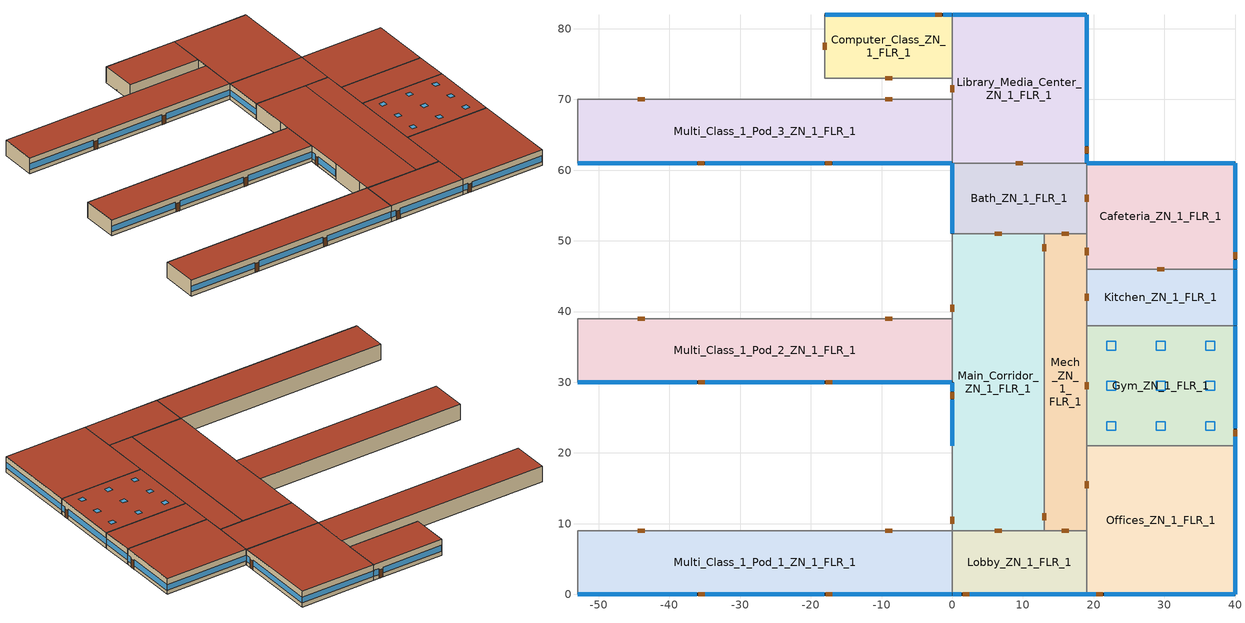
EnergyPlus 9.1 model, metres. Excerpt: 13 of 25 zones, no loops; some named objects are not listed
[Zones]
Multi_Class_1_Pod_1_ZN_1_FLR_1
 floor ground (ext_slab_6in_with_carpet): -53,9 0,9 0,0 -53,0 z0
 wall outside (nonres_ext_wall): -53,0 0,0 z0:4
 wall to Lobby_ZN_1_FLR_1 (int_wall): 0,0 0,9 z0:4
 wall to Corridor_Pod_1_ZN_1_FLR_1 (int_wall): 0,9 -53,9 z0:4
 wall to Corner_Class_1_Pod_1_ZN_1_FLR_1 (int_wall): -53,9 -53,0 z0:4
 window (Window_U_0.40_SHGC_0.38): -52.95,0 -36.13,0 / -34.91,0 -18.09,0 / -16.87,0 -0.05,0 z1.03:2.5
 door (Swinging Door_con): -35.94,0 -35.02,0 / -17.88,0 -16.97,0 z0:2.13
 door inside (OpaqueDoor): -43.5,9 -44.5,9 / -8.5,9 -9.5,9 z0:2
 roof outside (nonres_roof): -53,0 0,0 0,9 -53,9 z4
Multi_Class_1_Pod_2_ZN_1_FLR_1
 floor ground (ext_slab_6in_with_carpet): -53,39 0,39 0,30 -53,30 z0
 wall outside (nonres_ext_wall): -53,30 0,30 z0:4
 wall to Main_Corridor_ZN_1_FLR_1 (int_wall): 0,30 0,39 z0:4
 wall to Corridor_Pod_2_ZN_1_FLR_1 (int_wall): 0,39 -53,39 z0:4
 wall to Corner_Class_1_Pod_2_ZN_1_FLR_1 (int_wall): -53,39 -53,30 z0:4
 window (Window_U_0.40_SHGC_0.38): -52.95,30 -36.13,30 / -34.91,30 -18.09,30 / -16.87,30 -0.05,30 z1.03:2.5
 door (Swinging Door_con): -35.94,30 -35.03,30 / -17.89,30 -16.98,30 z0:2.13
 door inside (OpaqueDoor): -43.5,39 -44.5,39 / -8.5,39 -9.5,39 z0:2
 roof outside (nonres_roof): -53,30 0,30 0,39 -53,39 z4
Multi_Class_1_Pod_3_ZN_1_FLR_1
 floor ground (ext_slab_6in_with_carpet): -53,70 0,70 0,61 -53,61 z0
 wall outside (nonres_ext_wall): -53,61 0,61 z0:4
 wall to Library_Media_Center_ZN_1_FLR_1 (int_wall): 0,61 0,70 z0:4
 wall to Corridor_Pod_3_ZN_1_FLR_1 (int_wall): 0,70 -53,70 z0:4
 wall to Corner_Class_1_Pod_3_ZN_1_FLR_1 (int_wall): -53,70 -53,61 z0:4
 window (Window_U_0.40_SHGC_0.38): -52.95,61 -36.13,61 / -34.91,61 -18.09,61 / -16.87,61 -0.05,61 z1.03:2.5
 door (Swinging Door_con): -35.96,61 -35.05,61 / -17.92,61 -17.01,61 z0:2.13
 door inside (OpaqueDoor): -8.5,70 -9.5,70 / -43.5,70 -44.5,70 z0:2
 roof outside (nonres_roof): -53,61 0,61 0,70 -53,70 z4
Computer_Class_ZN_1_FLR_1
 floor ground (ext_slab_6in_with_carpet): -18,82 0,82 0,73 -18,73 z0
 wall outside (nonres_ext_wall): 0,82 -18,82 z0:4
 wall to Corridor_Pod_3_ZN_1_FLR_1 (int_wall): -18,73 0,73 z0:4
 wall to Library_Media_Center_ZN_1_FLR_1 (int_wall): 0,73 0,82 z0:4
 wall to Multi_Class_2_Pod_3_ZN_1_FLR_1 (int_wall): -18,82 -18,73 z0:4
 window (Window_U_0.40_SHGC_0.38): -0.05,82 -1.27,82 / -2.49,82 -17.95,82 z1:2.51
 door (Swinging Door_con): -1.5,82 -2.42,82 z0:2.13
 door inside (OpaqueDoor): -9.5,73 -8.5,73 / -18,78 -18,77 z0:2
 roof outside (nonres_roof): -18,73 0,73 0,82 -18,82 z4
Main_Corridor_ZN_1_FLR_1
 floor ground (ext_slab_6in_with_carpet): 0,51 13,51 13,9 0,9 z0
 wall outside (nonres_ext_wall): 0,30 0,21 z0:4
 wall to Lobby_ZN_1_FLR_1 (int_wall): 0,9 13,9 z0:4
 wall to Mech_ZN_1_FLR_1 (int_wall): 13,9 13,51 z0:4
 wall to Bath_ZN_1_FLR_1 (int_wall): 13,51 0,51 z0:4
 wall to Multi_Class_2_Pod_2_ZN_1_FLR_1 (int_wall): 0,51 0,42 z0:4
 wall to Corridor_Pod_2_ZN_1_FLR_1 (int_wall): 0,42 0,39 z0:4
 wall to Multi_Class_2_Pod_1_ZN_1_FLR_1 (int_wall): 0,21 0,12 z0:4
 wall to Corridor_Pod_1_ZN_1_FLR_1 (int_wall): 0,12 0,9 z0:4
 window (Window_U_0.40_SHGC_0.38): 0,29.95 0,28.73 / 0,27.51 0,21.05 z0.88:2.52
 door (Swinging Door_con): 0,28.58 0,27.67 z0:2.13
 door inside (OpaqueDoor): 6,9 7,9 / 13,48.5 13,49.5 / 13,10.5 13,11.5 / 7,51 6,51 / 0,41 0,40 / 0,11 0,10 z0:2
 roof outside (nonres_roof): 0,9 13,9 13,51 0,51 z4
Lobby_ZN_1_FLR_1
 floor ground (ext_slab_6in_with_carpet): 0,9 19,9 19,0 0,0 z0
 wall outside (nonres_ext_wall): 0,0 19,0 z0:4
 wall to Offices_ZN_1_FLR_1 (int_wall): 19,0 19,9 z0:4
 wall to Mech_ZN_1_FLR_1 (int_wall): 19,9 13,9 z0:4
 window (Window_U_0.40_SHGC_0.38): 0.05,0 1.27,0 / 2.49,0 18.95,0 z1:2.51
 door (Swinging Door_con): 1.5,0 2.41,0 z0:2.13
 door inside (OpaqueDoor): 16.5,9 15.5,9 z0:2
 roof outside (nonres_roof): 0,0 19,0 19,9 0,9 z4
Mech_ZN_1_FLR_1
 floor ground (ext_slab_6in_with_carpet): 13,51 19,51 19,9 13,9 z0
 wall to Offices_ZN_1_FLR_1 (int_wall): 19,9 19,21 z0:4
 wall to Gym_ZN_1_FLR_1 (int_wall): 19,21 19,38 z0:4
 wall to Kitchen_ZN_1_FLR_1 (int_wall): 19,38 19,46 z0:4
 wall to Cafeteria_ZN_1_FLR_1 (int_wall): 19,46 19,51 z0:4
 wall to Bath_ZN_1_FLR_1 (int_wall): 19,51 13,51 z0:4
 door inside (OpaqueDoor): 19,15 19,16 / 19,29 19,30 / 19,41.5 19,42.5 / 19,48 19,49 / 16.5,51 15.5,51 z0:2
 roof outside (nonres_roof): 13,9 19,9 19,51 13,51 z4
Bath_ZN_1_FLR_1
 floor ground (ext_slab_6in_with_carpet): 0,61 19,61 19,51 0,51 z0
 wall outside (nonres_ext_wall): 0,61 0,51 z0:4
 wall to Cafeteria_ZN_1_FLR_1 (int_wall): 19,51 19,61 z0:4
 wall to Library_Media_Center_ZN_1_FLR_1 (int_wall): 19,61 0,61 z0:4
 window (Window_U_0.40_SHGC_0.38): 0,60.95 0,51.05 z1.1:2.51
 door inside (OpaqueDoor): 19,55.5 19,56.5 / 10,61 9,61 z0:2
 roof outside (nonres_roof): 0,51 19,51 19,61 0,61 z4
Offices_ZN_1_FLR_1
 floor ground (ext_slab_6in_with_carpet): 19,21 40,21 40,0 19,0 z0
 wall outside (nonres_ext_wall): 19,0 40,0 40,21 z0:4
 wall to Gym_ZN_1_FLR_1 (int_wall): 40,21 19,21 z0:4
 window (Window_U_0.40_SHGC_0.38): 40,0.05 40,20.95 z1.1:2.51; 19.05,0 20.27,0 / 21.49,0 39.95,0 z1.01:2.51
 door (Swinging Door_con): 20.39,0 21.3,0 z0:2.13
 roof outside (nonres_roof): 19,0 40,0 40,21 19,21 z4
Gym_ZN_1_FLR_1
 floor ground (ext_slab_6in_with_carpet): 19,38 40,38 40,21 19,21 z0
 wall outside (nonres_ext_wall): 40,21 40,38 z0:4
 wall to Kitchen_ZN_1_FLR_1 (int_wall): 40,38 19,38 z0:4
 window (Window_U_0.40_SHGC_0.38): 40,21.05 40,22.27 / 40,23.49 40,37.95 z0.99:2.51
 door (Swinging Door_con): 40,22.38 40,23.3 z0:2.13
 roof outside (nonres_roof): 19,21 40,21 40,38 19,38 z4
 skylight (Window_U_0.50_SHGC_0.40): 21.89,23.22 23.11,23.22 23.11,24.44 21.89,24.44 z4; 28.89,23.22 30.11,23.22 30.11,24.44 28.89,24.44 z4; 35.89,23.22 37.11,23.22 37.11,24.44 35.89,24.44 z4; 21.89,28.89 23.11,28.89 23.11,30.11 21.89,30.11 z4; 28.89,28.89 30.11,28.89 30.11,30.11 28.89,30.11 z4; 35.89,28.89 37.11,28.89 37.11,30.11 35.89,30.11 z4; 21.89,34.56 23.11,34.56 23.11,35.78 21.89,35.78 z4; 28.89,34.56 30.11,34.56 30.11,35.78 28.89,35.78 z4; 35.89,34.56 37.11,34.56 37.11,35.78 35.89,35.78 z4
Kitchen_ZN_1_FLR_1
 floor ground (ext_slab_6in_with_carpet): 19,46 40,46 40,38 19,38 z0
 wall outside (nonres_ext_wall): 40,38 40,46 z0:4
 wall to Cafeteria_ZN_1_FLR_1 (int_wall): 40,46 19,46 z0:4
 window (Window_U_0.40_SHGC_0.38): 40,38.05 40,45.95 z1.1:2.52
 door inside (OpaqueDoor): 30,46 29,46 z0:2
 roof outside (nonres_roof): 19,38 40,38 40,46 19,46 z4
Cafeteria_ZN_1_FLR_1
 floor ground (ext_slab_6in_with_carpet): 19,61 40,61 40,46 19,46 z0
 wall outside (nonres_ext_wall): 40,46 40,61 19,61 z0:4
 window (Window_U_0.40_SHGC_0.38): 39.95,61 19.05,61 z1.1:2.51; 40,46.05 40,47.27 / 40,48.49 40,60.95 z0.97:2.51
 door (Swinging Door_con): 40,47.45 40,48.37 z0:2.13
 roof outside (nonres_roof): 19,46 40,46 40,61 19,61 z4
Library_Media_Center_ZN_1_FLR_1
 floor ground (ext_slab_6in_with_carpet): 0,82 19,82 19,61 0,61 z0
 wall outside (nonres_ext_wall): 19,61 19,82 0,82 z0:4
 wall to Corridor_Pod_3_ZN_1_FLR_1 (int_wall): 0,73 0,70 z0:4
 window (Window_U_0.40_SHGC_0.38): 18.95,82 0.05,82 z1.1:2.51; 19,61.05 19,62.27 / 19,63.49 19,81.95 z1.01:2.51
 door (Swinging Door_con): 19,62.4 19,63.31 z0:2.13
 door inside (OpaqueDoor): 0,72 0,71 z0:2
 roof outside (nonres_roof): 0,61 19,61 19,82 0,82 z4
[Building]
Primary School: North Axis {deg}=0; Terrain=City; Loads Convergence Tolerance Value=0.5; Temperature Convergence Tolerance Value {deltaC}=0.5; Solar Distribution=FullInteriorAndExterior; Maximum Number of Warmup Days=1; Minimum Number of Warmup Days=1
[Site:Location]
Denver-Aurora-Buckley.AFB_CO_USA: Latitude {deg}=39.72; Longitude {deg}=-104.75; Time Zone {hr}=-7; Elevation {m}=1726
[SizingPeriod:DesignDay] Day of Month=21; Dry-Bulb Temperature Range Modifier Type=DefaultMultipliers; Humidity Condition Type=Wetbulb; Barometric Pressure {Pa}=82237; Rain Indicator=No; Snow Indicator=No; Daylight Saving Time Indicator=No
Name | Month | Day Type | Maximum Dry-Bulb Temperature {C} | Daily Dry-Bulb Temperature Range {deltaC} | Wetbulb or DewPoint at Maximum Dry-Bulb {C} | Wind Speed {m/s} | Wind Direction {deg} | Solar Model Indicator | Sky Clearness | ASHRAE Clear Sky Optical Depth for Beam Irradiance (taub) | ASHRAE Clear Sky Optical Depth for Diffuse Irradiance (taud)
Denver-Aurora-Buckley.AFB_CO_USA Ann Htg 99.6% Condns DB | 12 | WinterDesignDay | -17.9 | 0 | -17.9 | 2.5 | 180 | ASHRAEClearSky | 0
Denver-Aurora-Buckley.AFB_CO_USA Ann Clg .4% Condns DB=>MWB | 7 | SummerDesignDay | 33.9 | 14.8 | 15 | 3.6 | 30 | ASHRAETau |  | 0.423 | 2.02
[Site:GroundTemperature:BuildingSurface]
20.68, 20.64, 20.65, 20.65, 20.7, 22.97, 23.33, 23.41, 23.45, 21.17, 20.85, 20.74
[Site:GroundTemperature:Undisturbed:KusudaAchenbach]
Vertical Ground Heat Exchanger Ground Temps: 0.692626, 920, 2551.09, 16, 3.2, 8
[Site:WaterMainsTemperature]
Calculation Method=CORRELATION; Annual Average Outdoor Air Temperature {C}=9.95; Maximum Difference In Monthly Average Outdoor Air Temperatures {deltaC}=23.7
[Material]
Name | Roughness | Thickness {m} | Conductivity {W/m-K} | Density {kg/m3} | Specific Heat {J/kg-K} | Thermal Absorptance | Solar Absorptance | Visible Absorptance
Std Wood 6inch | MediumSmooth | 0.15 | 0.12 | 540 | 1210 | 0.9 | 0.7 | 0.7
F07 25mm stucco | Smooth | 0.0254 | 0.72 | 1856 | 840 | 0.9 | 0.7 | 0.7
F08 Metal surface | Smooth | 0.0008 | 45.28 | 7824 | 500
F13 Built-up roofing | Rough | 0.0095 | 0.16 | 1120 | 1460 | 0.9 | 0.77
G01 13mm gypsum board | Smooth | 0.0127 | 0.16 | 800 | 1090 | 0.9 | 0.7 | 0.5
G01 16mm gypsum board | MediumSmooth | 0.0159 | 0.16 | 800 | 1090
150mm Normalweight concrete floor | MediumRough | 0.1524 | 2.31 | 2322 | 832
[Material:NoMass] Thermal Absorptance=0.9; Solar Absorptance=0.7
Name | Roughness | Thermal Resistance {m2-K/W} | Visible Absorptance
Opaque Door panel_con | MediumRough | 0.475964 | 0.7
CP02 CARPET PAD | VeryRough | 0.21648 | 0.8
Nonres_Roof_Insulation | MediumSmooth | 5.30668 | 0.7
Nonres_Exterior_Wall_Insulation | MediumSmooth | 2.81828 | 0.7
Std Opaque Door Panel | MediumRough | 0.123457 | 0.7
[WindowMaterial:Glazing] Optical Data Type=SpectralAverage; Infrared Transmittance at Normal Incidence=0
Name | Thickness {m} | Solar Transmittance at Normal Incidence | Front Side Solar Reflectance at Normal Incidence | Back Side Solar Reflectance at Normal Incidence | Visible Transmittance at Normal Incidence | Front Side Visible Reflectance at Normal Incidence | Back Side Visible Reflectance at Normal Incidence | Front Side Infrared Hemispherical Emissivity | Back Side Infrared Hemispherical Emissivity | Conductivity {W/m-K}
Glass_102_LayerAvg | 0.003048 | 0.833848 | 0.0747638 | 0.0748545 | 0.89926 | 0.082563 | 0.082564 | 0.84 | 0.84 | 1
Glass_2052_LayerAvg | 0.00837 | 0.507767 | 0.054228 | 0.0544931 | 0.586833 | 0.05805 | 0.058397 | 0.84 | 0.84 | 1
Glass_2027F_LayerAvg | 0.004 | 0.369744 | 0.470069 | 0.340935 | 0.765222 | 0.0546 | 0.073741 | 0.03675 | 0.84 | 1
Glass_8652_LayerAvg | 0.003059 | 0.343691 | 0.298987 | 0.462105 | 0.487937 | 0.209449 | 0.306829 | 0.84 | 0.39 | 0.962
[WindowMaterial:Gas] Gas Type=Air
Name | Thickness {m}
Gap_1_W_0_0038 | 0.0038
Gap_1_W_0_0127 | 0.0127
[Construction]
Swinging Door_con: Opaque Door panel_con
InteriorFurnishings: Std Wood 6inch
OpaqueDoor: Std Opaque Door Panel
int_wall: G01 13mm gypsum board, G01 13mm gypsum board
ext_slab_6in_with_carpet: 150mm Normalweight concrete floor, CP02 CARPET PAD
nonres_roof: F13 Built-up roofing, Nonres_Roof_Insulation, F08 Metal surface
nonres_ext_wall: F07 25mm stucco, G01 16mm gypsum board, Nonres_Exterior_Wall_Insulation, G01 16mm gypsum board
Window_U_0.50_SHGC_0.40: Glass_2052_LayerAvg, Gap_1_W_0_0038, Glass_2027F_LayerAvg
Window_U_0.40_SHGC_0.38: Glass_8652_LayerAvg, Gap_1_W_0_0127, Glass_102_LayerAvg
[Zone] Type=1; Multiplier=1; Ceiling Height {m}=4; Floor Area {m2}=autocalculate; Part of Total Floor Area=Yes
Name | Volume {m3}
Multi_Class_1_Pod_1_ZN_1_FLR_1; Multi_Class_1_Pod_2_ZN_1_FLR_1; Multi_Class_1_Pod_3_ZN_1_FLR_1 | 1908
Computer_Class_ZN_1_FLR_1 | 648
Main_Corridor_ZN_1_FLR_1 | 2184
Lobby_ZN_1_FLR_1 | 684
Mech_ZN_1_FLR_1 | 1008
Bath_ZN_1_FLR_1 | 760
Offices_ZN_1_FLR_1 | 1764
Gym_ZN_1_FLR_1 | 1428
Kitchen_ZN_1_FLR_1 | 672
Cafeteria_ZN_1_FLR_1 | 1260
Library_Media_Center_ZN_1_FLR_1 | 1596
[InternalMass] Construction=InteriorFurnishings
Name | Zone | Surface Area {m2}
Multi_Class_1_Pod_1_ZN_1_FLR_1_InternalMass_1 | Multi_Class_1_Pod_1_ZN_1_FLR_1 | 954
Multi_Class_1_Pod_2_ZN_1_FLR_1_InternalMass_1 | Multi_Class_1_Pod_2_ZN_1_FLR_1 | 954
Multi_Class_1_Pod_3_ZN_1_FLR_1_InternalMass_1 | Multi_Class_1_Pod_3_ZN_1_FLR_1 | 954
Computer_Class_ZN_1_FLR_1_InternalMass_1 | Computer_Class_ZN_1_FLR_1 | 324
Main_Corridor_ZN_1_FLR_1_InternalMass_1 | Main_Corridor_ZN_1_FLR_1 | 1092
Lobby_ZN_1_FLR_1_InternalMass_1 | Lobby_ZN_1_FLR_1 | 342
Mech_ZN_1_FLR_1_InternalMass_1 | Mech_ZN_1_FLR_1 | 504
Bath_ZN_1_FLR_1_InternalMass_1 | Bath_ZN_1_FLR_1 | 380
Offices_ZN_1_FLR_1_InternalMass_1 | Offices_ZN_1_FLR_1 | 882
Gym_ZN_1_FLR_1_InternalMass_1 | Gym_ZN_1_FLR_1 | 714
Kitchen_ZN_1_FLR_1_InternalMass_1 | Kitchen_ZN_1_FLR_1 | 336
Cafeteria_ZN_1_FLR_1_InternalMass_1 | Cafeteria_ZN_1_FLR_1 | 630
Library_Media_Center_ZN_1_FLR_1_InternalMass_1 | Library_Media_Center_ZN_1_FLR_1 | 798
[People] Fraction Radiant=0.3; Sensible Heat Fraction=AUTOCALCULATE; Activity Level Schedule=ACTIVITY_SCH; Enable ASHRAE 55 Comfort Warnings=No; Mean Radiant Temperature Calculation Type=ZoneAveraged; Work Efficiency Schedule=WORK_EFF_SCH; Clothing Insulation Calculation Method=ClothingInsulationSchedule; Clothing Insulation Schedule=CLOTHING_SCH; Air Velocity Schedule=AIR_VELO_SCH; Thermal Comfort Model 1 Type=FANGER
Name | Zone or ZoneList | Number of People Schedule | Number of People Calculation Method | Zone Floor Area per Person {m2/person} | Number of People
Multi_Class_1_Pod_1_ZN_1_FLR_1 | Multi_Class_1_Pod_1_ZN_1_FLR_1 | BLDG_OCC_SCH | Area/Person | 3.716
Multi_Class_1_Pod_2_ZN_1_FLR_1 | Multi_Class_1_Pod_2_ZN_1_FLR_1 | BLDG_OCC_SCH | Area/Person | 3.716
Multi_Class_1_Pod_3_ZN_1_FLR_1 | Multi_Class_1_Pod_3_ZN_1_FLR_1 | BLDG_OCC_SCH | Area/Person | 3.716
Computer_Class_ZN_1_FLR_1 | Computer_Class_ZN_1_FLR_1 | BLDG_OCC_SCH_Extend | Area/Person | 3.716
Mech_ZN_1_FLR_1 | Mech_ZN_1_FLR_1 | BLDG_OCC_SCH | People |  | 0
Bath_ZN_1_FLR_1 | Bath_ZN_1_FLR_1 | BLDG_OCC_SCH | People |  | 0
Offices_ZN_1_FLR_1 | Offices_ZN_1_FLR_1 | BLDG_OCC_SCH_Offices | Area/Person | 18.579
Gym_ZN_1_FLR_1 | Gym_ZN_1_FLR_1 | BLDG_OCC_SCH_Gym | Area/Person | 3.096
Kitchen_ZN_1_FLR_1 | Kitchen_ZN_1_FLR_1 | BLDG_OCC_SCH | People |  | 27
Cafeteria_ZN_1_FLR_1 | Cafeteria_ZN_1_FLR_1 | BLDG_OCC_SCH_Cafeteria | Area/Person | 0.929
Library_Media_Center_ZN_1_FLR_1 | Library_Media_Center_ZN_1_FLR_1 | BLDG_OCC_SCH | Area/Person | 9.289
[Lights] Design Level Calculation Method=Watts/Area; Return Air Fraction=0; Fraction Radiant=0.37; Fraction Visible=0.2; Fraction Replaceable=1; Return Air Fraction Calculated from Plenum Temperature=No
Name | Zone or ZoneList | Schedule | Watts per Zone Floor Area {W/m2}
Multi_Class_1_Pod_1_ZN_1_FLR_1_Lights | Multi_Class_1_Pod_1_ZN_1_FLR_1 | BLDG_LIGHT_CLASSROOM_SCH | 9.9028
Multi_Class_1_Pod_2_ZN_1_FLR_1_Lights | Multi_Class_1_Pod_2_ZN_1_FLR_1 | BLDG_LIGHT_CLASSROOM_SCH | 9.9028
Multi_Class_1_Pod_3_ZN_1_FLR_1_Lights | Multi_Class_1_Pod_3_ZN_1_FLR_1 | BLDG_LIGHT_CLASSROOM_SCH | 9.9028
Computer_Class_ZN_1_FLR_1_Lights | Computer_Class_ZN_1_FLR_1 | BLDG_LIGHT_SCH | 9.9028
Main_Corridor_ZN_1_FLR_1_Lights | Main_Corridor_ZN_1_FLR_1 | BLDG_LIGHT_CORRIDOR_SCH | 7.10418
Lobby_ZN_1_FLR_1_Lights | Lobby_ZN_1_FLR_1 | BLDG_LIGHT_LOBBYFLR1_SCH | 10.7639
Mech_ZN_1_FLR_1_Lights | Mech_ZN_1_FLR_1 | BLDG_LIGHT_SCH | 10.2257
Bath_ZN_1_FLR_1_Lights | Bath_ZN_1_FLR_1 | BLDG_LIGHT_BATH_SCH | 9.14932
Offices_ZN_1_FLR_1_Lights | Offices_ZN_1_FLR_1 | BLDG_LIGHT_OFFICE_SCH | 10.0104
Gym_ZN_1_FLR_1_Lights | Gym_ZN_1_FLR_1 | BLDG_LIGHT_GYM_SCH | 5.38196
Kitchen_ZN_1_FLR_1_Lights | Kitchen_ZN_1_FLR_1 | BLDG_LIGHT_SCH | 11.4097
Cafeteria_ZN_1_FLR_1_Lights | Cafeteria_ZN_1_FLR_1 | BLDG_LIGHT_SCH | 6.78126
Library_Media_Center_ZN_1_FLR_1_Lights | Library_Media_Center_ZN_1_FLR_1 | BLDG_LIGHT_LIBRARY_SCH | 8.39585
[ElectricEquipment] Design Level Calculation Method=EquipmentLevel
Name | Zone or ZoneList | Schedule | Design Level {W} | Fraction Latent | Fraction Radiant | Fraction Lost
Multi_Class_1_Pod_1_ZN_1_FLR_1_PlugMisc_Equip | Multi_Class_1_Pod_1_ZN_1_FLR_1 | BLDG_EQUIP_SCH | 7155 | 0 | 0.5 | 0
Multi_Class_1_Pod_2_ZN_1_FLR_1_PlugMisc_Equip | Multi_Class_1_Pod_2_ZN_1_FLR_1 | BLDG_EQUIP_SCH | 7155 | 0 | 0.5 | 0
Multi_Class_1_Pod_3_ZN_1_FLR_1_PlugMisc_Equip | Multi_Class_1_Pod_3_ZN_1_FLR_1 | BLDG_EQUIP_SCH | 7155 | 0 | 0.5 | 0
Computer_Class_ZN_1_FLR_1_PlugMisc_Equip | Computer_Class_ZN_1_FLR_1 | BLDG_EQUIP_SCH | 3240 | 0 | 0.5 | 0
Main_Corridor_ZN_1_FLR_1_PlugMisc_Equip | Main_Corridor_ZN_1_FLR_1 | BLDG_EQUIP_SCH | 2184 | 0 | 0.5 | 0
Lobby_ZN_1_FLR_1_PlugMisc_Equip | Lobby_ZN_1_FLR_1 | BLDG_EQUIP_SCH | 684 | 0 | 0.5 | 0
Mech_ZN_1_FLR_1_PlugMisc_Equip | Mech_ZN_1_FLR_1 | BLDG_EQUIP_SCH | 2520 | 0 | 0.5 | 0
Bath_ZN_1_FLR_1_PlugMisc_Equip | Bath_ZN_1_FLR_1 | BLDG_EQUIP_SCH | 760 | 0 | 0.5 | 0
Offices_ZN_1_FLR_1_PlugMisc_Equip | Offices_ZN_1_FLR_1 | BLDG_EQUIP_SCH | 4762.8 | 0 | 0.5 | 0
Gym_ZN_1_FLR_1_PlugMisc_Equip | Gym_ZN_1_FLR_1 | BLDG_EQUIP_SCH | 1785 | 0 | 0.5 | 0
Kitchen_ZN_1_FLR_1_MiscElec_Equip | Kitchen_ZN_1_FLR_1 | KITCHEN_ELEC_EQUIP_SCH | 31995.6 | 0.25 | 0.3 | 0.2
Kitchen_ZN_1_FLR_1_Reach-in-Freezer | Kitchen_ZN_1_FLR_1 | Always_on | 915 | 0 | 0.25 | 0
Kitchen_ZN_1_FLR_1_Reach-in-Refrigerator | Kitchen_ZN_1_FLR_1 | Always_on | 570 | 0 | 0.25 | 0
Cafeteria_ZN_1_FLR_1_PlugMisc_Equip | Cafeteria_ZN_1_FLR_1 | KITCHEN_ELEC_EQUIP_SCH | 7997.85 | 0 | 0.5 | 0
Library_Media_Center_ZN_1_FLR_1_PlugMisc_Equip | Library_Media_Center_ZN_1_FLR_1 | BLDG_EQUIP_SCH | 5985 | 0 | 0.5 | 0
[GasEquipment]
Kitchen_ZN_1_FLR_1_MiscGas_Equip: Zone or ZoneList=Kitchen_ZN_1_FLR_1; Schedule=KITCHEN_GAS_EQUIP_SCH; Design Level Calculation Method=EquipmentLevel; Design Level {W}=240425; Fraction Latent=0.1; Fraction Radiant=0.2; Fraction Lost=0.7
[Daylighting:Controls] Daylighting Method=SplitFlux; Lighting Control Type=Stepped; Minimum Input Power Fraction for Continuous or ContinuousOff Dimming Control=0.3; Minimum Light Output Fraction for Continuous or ContinuousOff Dimming Control=0.2; Number of Stepped Control Steps=3; Probability Lighting will be Reset When Needed in Manual Stepped Control=1; Maximum Allowable Discomfort Glare Index=22; Fraction of Zone Controlled by Reference Point 1=1; Fraction of Zone Controlled by Reference Point 2=0
Name | Zone | Glare Calculation Daylighting Reference Point | Glare Calculation Azimuth Angle of View Direction Clockwise from Zone y-Axis {deg} | Daylighting Reference Point 1 | Illuminance Setpoint at Reference Point 1 {lux} | Daylighting Reference Point 2 | Illuminance Setpoint at Reference Point 2 {lux}
Gym_ZN_1_FLR_1_DaylCtrl | Gym_ZN_1_FLR_1 | Gym_ZN_1_FLR_1_DaylRefPt1 | 0 | Gym_ZN_1_FLR_1_DaylRefPt1 | 500 | Gym_ZN_1_FLR_1_DaylRefPt2 | 500
Multi_Class_1_Pod_1_ZN_1_FLR_1_DaylCtrl | Multi_Class_1_Pod_1_ZN_1_FLR_1 | Multi_Class_1_Pod_1_ZN_1_FLR_1_DaylRefPt1 | 180 | Multi_Class_1_Pod_1_ZN_1_FLR_1_DaylRefPt1 | 500 | Multi_Class_1_Pod_1_ZN_1_FLR_1_DaylRefPt2 | 500
Multi_Class_1_Pod_2_ZN_1_FLR_1_DaylCtrl | Multi_Class_1_Pod_2_ZN_1_FLR_1 | Multi_Class_1_Pod_2_ZN_1_FLR_1_DaylRefPt1 | 180 | Multi_Class_1_Pod_2_ZN_1_FLR_1_DaylRefPt1 | 500 | Multi_Class_1_Pod_2_ZN_1_FLR_1_DaylRefPt2 | 500
Multi_Class_1_Pod_3_ZN_1_FLR_1_DaylCtrl | Multi_Class_1_Pod_3_ZN_1_FLR_1 | Multi_Class_1_Pod_3_ZN_1_FLR_1_DaylRefPt1 | 180 | Multi_Class_1_Pod_3_ZN_1_FLR_1_DaylRefPt1 | 500 | Multi_Class_1_Pod_3_ZN_1_FLR_1_DaylRefPt2 | 500
Computer_Class_ZN_1_FLR_1_DaylCtrl | Computer_Class_ZN_1_FLR_1 | Computer_Class_ZN_1_FLR_1_DaylRefPt1 | 0 | Computer_Class_ZN_1_FLR_1_DaylRefPt1 | 500 | Computer_Class_ZN_1_FLR_1_DaylRefPt2 | 500
Lobby_ZN_1_FLR_1_DaylCtrl | Lobby_ZN_1_FLR_1 | Lobby_ZN_1_FLR_1_DaylRefPt1 | 180 | Lobby_ZN_1_FLR_1_DaylRefPt1 | 300 | Lobby_ZN_1_FLR_1_DaylRefPt2 | 300
Offices_ZN_1_FLR_1_DaylCtrl | Offices_ZN_1_FLR_1 | Offices_ZN_1_FLR_1_DaylRefPt1 | 180 | Offices_ZN_1_FLR_1_DaylRefPt1 | 375 | Offices_ZN_1_FLR_1_DaylRefPt2 | 375
Cafeteria_ZN_1_FLR_1_DaylCtrl | Cafeteria_ZN_1_FLR_1 | Cafeteria_ZN_1_FLR_1_DaylRefPt1 | 90 | Cafeteria_ZN_1_FLR_1_DaylRefPt1 | 300 | Cafeteria_ZN_1_FLR_1_DaylRefPt2 | 300
Library_Media_Center_ZN_1_FLR_1_DaylCtrl | Library_Media_Center_ZN_1_FLR_1 | Library_Media_Center_ZN_1_FLR_1_DaylRefPt1 | 90 | Library_Media_Center_ZN_1_FLR_1_DaylRefPt1 | 500 | Library_Media_Center_ZN_1_FLR_1_DaylRefPt2 | 500
[ZoneInfiltration:DesignFlowRate] Schedule=Doors Schedule; Design Flow Rate Calculation Method=Flow/Zone; Constant Term Coefficient=1
Name | Zone or ZoneList | Design Flow Rate {m3/s}
Multi_Class_1_Pod_1_Outdoor | Multi_Class_1_Pod_1_ZN_1_FLR_1 | 0.2
Multi_Class_1_Pod_2_Outdoor | Multi_Class_1_Pod_2_ZN_1_FLR_1 | 0.2
Multi_Class_1_Pod_3_Outdoor | Multi_Class_1_Pod_3_ZN_1_FLR_1 | 0.2
Computer_Class_Outdoor | Computer_Class_ZN_1_FLR_1 | 0.1
Library_Media_Center_Outdoor | Library_Media_Center_ZN_1_FLR_1 | 0.1
Main_Corridor_Outdoor | Main_Corridor_ZN_1_FLR_1 | 0.1
Lobby_Outdoor | Lobby_ZN_1_FLR_1 | 0.1
Offices_Outdoor | Offices_ZN_1_FLR_1 | 0.1
Gym_Outdoor | Gym_ZN_1_FLR_1 | 0.1
Cafeteria_Outdoor | Cafeteria_ZN_1_FLR_1 | 0.1
[ZoneCrossMixing] Schedule=Doors Schedule; Design Flow Rate Calculation Method=Flow/Zone; Delta Temperature {deltaC}=0.5
Name | Zone | Design Flow Rate {m3/s} | Source Zone
Multi_Class_1_Pod_1-Corridor_Pod_1 | Multi_Class_1_Pod_1_ZN_1_FLR_1 | 0.2 | Corridor_Pod_1_ZN_1_FLR_1
Corridor_Pod_1-Multi_Class_1_Pod_1 | Corridor_Pod_1_ZN_1_FLR_1 | 0.2 | Multi_Class_1_Pod_1_ZN_1_FLR_1
Corridor_Pod_1-Main_Corridor | Corridor_Pod_1_ZN_1_FLR_1 | 0.1 | Main_Corridor_ZN_1_FLR_1
Main_Corridor-Corridor_Pod_1 | Main_Corridor_ZN_1_FLR_1 | 0.1 | Corridor_Pod_1_ZN_1_FLR_1
Multi_Class_1_Pod_2-Corridor_Pod_2 | Multi_Class_1_Pod_2_ZN_1_FLR_1 | 0.2 | Corridor_Pod_2_ZN_1_FLR_1
Corridor_Pod_2-Multi_Class_1_Pod_2 | Corridor_Pod_2_ZN_1_FLR_1 | 0.2 | Multi_Class_1_Pod_2_ZN_1_FLR_1
Corridor_Pod_2-Main_Corridor | Corridor_Pod_2_ZN_1_FLR_1 | 0.1 | Main_Corridor_ZN_1_FLR_1
Main_Corridor-Corridor_Pod_2 | Main_Corridor_ZN_1_FLR_1 | 0.1 | Corridor_Pod_2_ZN_1_FLR_1
Multi_Class_1_Pod_3-Corridor_Pod_3 | Multi_Class_1_Pod_3_ZN_1_FLR_1 | 0.2 | Corridor_Pod_3_ZN_1_FLR_1
Corridor_Pod_3-Multi_Class_1_Pod_3 | Corridor_Pod_3_ZN_1_FLR_1 | 0.2 | Multi_Class_1_Pod_3_ZN_1_FLR_1
Multi_Class_2_Pod_3-Computer_Class | Multi_Class_2_Pod_3_ZN_1_FLR_1 | 0.1 | Computer_Class_ZN_1_FLR_1
Computer_Class-Multi_Class_2_Pod_3 | Computer_Class_ZN_1_FLR_1 | 0.1 | Multi_Class_2_Pod_3_ZN_1_FLR_1
Computer_Class-Corridor_Pod_3 | Computer_Class_ZN_1_FLR_1 | 0.1 | Corridor_Pod_3_ZN_1_FLR_1
Corridor_Pod_3-Computer_Class | Corridor_Pod_3_ZN_1_FLR_1 | 0.1 | Computer_Class_ZN_1_FLR_1
Corridor_Pod_3-Library_Media_Center | Corridor_Pod_3_ZN_1_FLR_1 | 0.1 | Library_Media_Center_ZN_1_FLR_1
Library_Media_Center-Corridor_Pod_3 | Library_Media_Center_ZN_1_FLR_1 | 0.1 | Corridor_Pod_3_ZN_1_FLR_1
Main_Corridor-Lobby | Main_Corridor_ZN_1_FLR_1 | 0.1 | Lobby_ZN_1_FLR_1
Lobby-Main_Corridor | Lobby_ZN_1_FLR_1 | 0.1 | Main_Corridor_ZN_1_FLR_1
Main_Corridor-Mech | Main_Corridor_ZN_1_FLR_1 | 0.2 | Mech_ZN_1_FLR_1
Mech-Main_Corridor | Mech_ZN_1_FLR_1 | 0.2 | Main_Corridor_ZN_1_FLR_1
Main_Corridor-Bath | Main_Corridor_ZN_1_FLR_1 | 0.1 | Bath_ZN_1_FLR_1
Bath-Main_Corridor | Bath_ZN_1_FLR_1 | 0.1 | Main_Corridor_ZN_1_FLR_1
Bath-Mech | Bath_ZN_1_FLR_1 | 0.1 | Mech_ZN_1_FLR_1
Mech-Bath | Mech_ZN_1_FLR_1 | 0.1 | Bath_ZN_1_FLR_1
Bath-Cafeteria | Bath_ZN_1_FLR_1 | 0.1 | Cafeteria_ZN_1_FLR_1
Cafeteria-Bath | Cafeteria_ZN_1_FLR_1 | 0.1 | Bath_ZN_1_FLR_1
Bath-Library_Media_Center | Bath_ZN_1_FLR_1 | 0.1 | Library_Media_Center_ZN_1_FLR_1
Library_Media_Center-Bath | Library_Media_Center_ZN_1_FLR_1 | 0.1 | Bath_ZN_1_FLR_1
Mech-Lobby | Mech_ZN_1_FLR_1 | 0.1 | Lobby_ZN_1_FLR_1
Lobby-Mech | Lobby_ZN_1_FLR_1 | 0.1 | Mech_ZN_1_FLR_1
Mech-Offices | Mech_ZN_1_FLR_1 | 0.1 | Offices_ZN_1_FLR_1
Offices-Mech | Offices_ZN_1_FLR_1 | 0.1 | Mech_ZN_1_FLR_1
Mech-Gym | Mech_ZN_1_FLR_1 | 0.1 | Gym_ZN_1_FLR_1
Gym-Mech | Gym_ZN_1_FLR_1 | 0.1 | Mech_ZN_1_FLR_1
Mech-Kitchen | Mech_ZN_1_FLR_1 | 0.1 | Kitchen_ZN_1_FLR_1
Kitchen-Mech | Kitchen_ZN_1_FLR_1 | 0.1 | Mech_ZN_1_FLR_1
Mech-Cafeteria | Mech_ZN_1_FLR_1 | 0.1 | Cafeteria_ZN_1_FLR_1
Cafeteria-Mech | Cafeteria_ZN_1_FLR_1 | 0.1 | Mech_ZN_1_FLR_1
Cafeteria-Kitchen | Cafeteria_ZN_1_FLR_1 | 0.1 | Kitchen_ZN_1_FLR_1
Kitchen-Cafeteria | Kitchen_ZN_1_FLR_1 | 0.1 | Cafeteria_ZN_1_FLR_1
[Exterior:Lights] Control Option=AstronomicalClock
Name | Schedule | Design Level {W}
Exterior_Lights_a | Exterior_lighting_schedule_a | 150.48
Exterior_Lights_b | Exterior_lighting_schedule_b_2016 | 1645.9
Exterior_Lights_c | Exterior_lighting_schedule_c_2016 | 584.3
[GroundHeatExchanger:System]
Vertical Ground Heat Exchanger: Design Flow Rate {m3/s}=0.0033; Undisturbed Ground Temperature Model Type=Site:GroundTemperature:Undisturbed:KusudaAchenbach; Undisturbed Ground Temperature Model=Vertical Ground Heat Exchanger Ground Temps; Ground Thermal Conductivity {W/m-K}=0.692626; Ground Thermal Heat Capacity {J/m3-K}=2.347e+06; GHE:Vertical:ResponseFactors Object=Vertical Ground Heat Exchanger g-functions
[GroundHeatExchanger:Vertical:Properties]
Vertical Ground Heat Exchanger Props: Depth of Top of Borehole {m}=1; Borehole Length {m}=76.2; Borehole Diameter {m}=0.127016; Grout Thermal Conductivity {W/m-K}=0.692626; Grout Thermal Heat Capacity {J/m3-K}=3.90E+06; Pipe Thermal Conductivity {W/m-K}=0.391312; Pipe Thermal Heat Capacity {J/m3-K}=1.542e+06; Pipe Outer Diameter {m}=0.0266667; Pipe Thickness {m}=0.00241285; U-Tube Distance {m}=0.051225
[GroundHeatExchanger:ResponseFactors]
Vertical Ground Heat Exchanger g-functions: GHE:Vertical:Properties Object=Vertical Ground Heat Exchanger Props; Number of Boreholes=120; G-Function Reference Ratio=0.0005; g-Function Ln(T/Ts) Value 1=-15.2996; g-Function g Value 1=-0.348322; g-Function Ln(T/Ts) Value 2=-14.201; g-Function g Value 2=0.022208; g-Function Ln(T/Ts) Value 3=-13.2202; g-Function g Value 3=0.412345; g-Function Ln(T/Ts) Value 4=-12.2086; g-Function g Value 4=0.867498; g-Function Ln(T/Ts) Value 5=-11.1888; g-Function g Value 5=1.357839; g-Function Ln(T/Ts) Value 6=-10.1816; g-Function g Value 6=1.852024; g-Function Ln(T/Ts) Value 7=-9.1815; g-Function g Value 7=2.345656; g-Function Ln(T/Ts) Value 8=-8.6809; g-Function g Value 8=2.593958; g-Function Ln(T/Ts) Value 9=-8.5; g-Function g Value 9=2.679; g-Function Ln(T/Ts) Value 10=-7.8; g-Function g Value 10=3.023; g-Function Ln(T/Ts) Value 11=-7.2; g-Function g Value 11=3.32; g-Function Ln(T/Ts) Value 12=-6.5; g-Function g Value 12=3.681; g-Function Ln(T/Ts) Value 13=-5.9; g-Function g Value 13=4.071; g-Function Ln(T/Ts) Value 14=-5.2; g-Function g Value 14=4.828; g-Function Ln(T/Ts) Value 15=-4.5; g-Function g Value 15=6.253; g-Function Ln(T/Ts) Value 16=-3.963; g-Function g Value 16=7.894; g-Function Ln(T/Ts) Value 17=-3.27; g-Function g Value 17=11.82; g-Function Ln(T/Ts) Value 18=-2.864; g-Function g Value 18=15.117; g-Function Ln(T/Ts) Value 19=-2.577; g-Function g Value 19=18.006; g-Function Ln(T/Ts) Value 20=-2.171; g-Function g Value 20=22.887; g-Function Ln(T/Ts) Value 21=-1.884; g-Function g Value 21=26.924; g-Function Ln(T/Ts) Value 22=-1.191; g-Function g Value 22=38.004; g-Function Ln(T/Ts) Value 23=-0.497; g-Function g Value 23=49.919; g-Function Ln(T/Ts) Value 24=-0.274; g-Function g Value 24=53.407; g-Function Ln(T/Ts) Value 25=-0.051; g-Function g Value 25=56.632; g-Function Ln(T/Ts) Value 26=0.196; g-Function g Value 26=59.825; g-Function Ln(T/Ts) Value 27=0.419; g-Function g Value 27=62.349; g-Function Ln(T/Ts) Value 28=0.642; g-Function g Value 28=64.524; g-Function Ln(T/Ts) Value 29=0.873; g-Function g Value 29=66.412; g-Function Ln(T/Ts) Value 30=1.112; g-Function g Value 30=67.993; g-Function Ln(T/Ts) Value 31=1.335; g-Function g Value 31=69.162; g-Function Ln(T/Ts) Value 32=1.679; g-Function g Value 32=70.476; g-Function Ln(T/Ts) Value 33=2.028; g-Function g Value 33=71.361; g-Function Ln(T/Ts) Value 34=2.275; g-Function g Value 34=71.79; g-Function Ln(T/Ts) Value 35=3.003; g-Function g Value 35=72.511
[EnergyManagementSystem:GlobalVariable]
Corner_Class_2_Pod_3_CWCoil_Air_Mdot; Corner_Class_2_Pod_3_CWCoil_Water_Mdot; Corner_Class_2_Pod_3_CWCoil_Water_Mdot_Max; Corner_Class_2_Pod_3_CWCoil_Coil_Eff; Corner_Class_2_Pod_3_CWCoil_Air_Toutlet; Corner_Class_2_Pod_3_CWCoil_Tot_Cool_Power; Corner_Class_2_Pod_3_CWCoil_Air_Woutlet; Corner_Class_2_Pod_3_CWCoil_Water_Toutlet; Corner_Class_2_Pod_3_CWCoil_Asad; Corner_Class_2_Pod_3_CWCoil_Bsad; Corner_Class_2_Pod_3_CWCoil_Acd; Corner_Class_2_Pod_3_CWCoil_Bcd; Corner_Class_2_Pod_3_CWCoil_UA; CORNER_CLASS_2_POD_3_CWCoil_InletCoeff
Corner_Class_2_Pod_3_HWCoil_Air_Mdot; Corner_Class_2_Pod_3_HWCoil_Water_Mdot; Corner_Class_2_Pod_3_HWCoil_Water_Mdot_Max; Corner_Class_2_Pod_3_HWCoil_Coil_Eff; Corner_Class_2_Pod_3_HWCoil_Air_Toutlet; Corner_Class_2_Pod_3_HWCoil_Tot_Cool_Power; Corner_Class_2_Pod_3_HWCoil_Air_Woutlet; Corner_Class_2_Pod_3_HWCoil_Water_Toutlet; Corner_Class_2_Pod_3_HWCoil_Asad; Corner_Class_2_Pod_3_HWCoil_Bsad; Corner_Class_2_Pod_3_HWCoil_Acd; Corner_Class_2_Pod_3_HWCoil_Bcd; Corner_Class_2_Pod_3_HWCoil_UA; CORNER_CLASS_2_POD_3_HWCoil_InletCoeff
Multi_Class_1_Pod_1_CWCoil_Air_Mdot; Multi_Class_1_Pod_1_CWCoil_Water_Mdot; Multi_Class_1_Pod_1_CWCoil_Water_Mdot_Max; Multi_Class_1_Pod_1_CWCoil_Coil_Eff; Multi_Class_1_Pod_1_CWCoil_Air_Toutlet; Multi_Class_1_Pod_1_CWCoil_Tot_Cool_Power; Multi_Class_1_Pod_1_CWCoil_Air_Woutlet; Multi_Class_1_Pod_1_CWCoil_Water_Toutlet; Multi_Class_1_Pod_1_CWCoil_Asad; Multi_Class_1_Pod_1_CWCoil_Bsad; Multi_Class_1_Pod_1_CWCoil_Acd; Multi_Class_1_Pod_1_CWCoil_Bcd; Multi_Class_1_Pod_1_CWCoil_UA; Multi_Class_1_POD_1_CWCoil_InletCoeff
[Schedule:Compact]
BLDG_LIGHT_BATH_SCH: Through: 6/30, For: Weekdays, Until: 7:00, 0.1773, Until: 8:00, 0.9, Until: 21:00, 0.594, Until: 24:00, 0.1773, For: SummerDesignDay, Until: 24:00, 1, For: WinterDesignDay, Until: 24:00, 0, For: WeekEnds Holidays AllOtherDays, Until: 24:00, 0.1773, Through: 9/1, For: Weekdays, Until: 8:00, 0.1773, Until: 20:00, 0.33, Until: 21:00, 0.117018, Until: 24:00, 0.1773, For: SummerDesignDay, Until: 24:00, 1, For: WinterDesignDay, Until: 24:00, 0, For: WeekEnds Holidays AllOtherDays, Until: 24:00, 0.1773, Through: 12/31, For: Weekdays, Until: 7:00, 0.1773, Until: 8:00, 0.9, Until: 21:00, 0.594, Until: 24:00, 0.1773, For: SummerDesignDay, Until: 24:00, 1, For: WinterDesignDay, Until: 24:00, 0, For: WeekEnds Holidays AllOtherDays, Until: 24:00, 0.1773
BLDG_LIGHT_CLASSROOM_SCH: Through: 6/30, For: Weekdays, Until: 7:00, 0.1773, Until: 8:00, 0.9, Until: 21:00, 0.598291, Until: 24:00, 0.1773, For: SummerDesignDay, Until: 24:00, 1, For: WinterDesignDay, Until: 24:00, 0, For: WeekEnds Holidays AllOtherDays, Until: 24:00, 0.1773, Through: 9/1, For: Weekdays, Until: 8:00, 0.1773, Until: 20:00, 0.332384, Until: 21:00, 0.117863, Until: 24:00, 0.1773, For: SummerDesignDay, Until: 24:00, 1, For: WinterDesignDay, Until: 24:00, 0, For: WeekEnds Holidays AllOtherDays, Until: 24:00, 0.1773, Through: 12/31, For: Weekdays, Until: 7:00, 0.1773, Until: 8:00, 0.9, Until: 21:00, 0.598291, Until: 24:00, 0.1773, For: SummerDesignDay, Until: 24:00, 1, For: WinterDesignDay, Until: 24:00, 0, For: WeekEnds Holidays AllOtherDays, Until: 24:00, 0.1773
BLDG_LIGHT_CORRIDOR_SCH: Through: 6/30, For: Weekdays, Until: 7:00, 0.1773, Until: 8:00, 0.9, Until: 21:00, 0.560781, Until: 24:00, 0.1773, For: SummerDesignDay, Until: 24:00, 1, For: WinterDesignDay, Until: 24:00, 0, For: WeekEnds Holidays AllOtherDays, Until: 24:00, 0.1773, Through: 9/1, For: Weekdays, Until: 8:00, 0.1773, Until: 20:00, 0.311545, Until: 21:00, 0.110474, Until: 24:00, 0.1773, For: SummerDesignDay, Until: 24:00, 1, For: WinterDesignDay, Until: 24:00, 0, For: WeekEnds Holidays AllOtherDays, Until: 24:00, 0.1773, Through: 12/31, For: Weekdays, Until: 7:00, 0.1773, Until: 8:00, 0.9, Until: 21:00, 0.560781, Until: 24:00, 0.1773, For: SummerDesignDay, Until: 24:00, 1, For: WinterDesignDay, Until: 24:00, 0, For: WeekEnds Holidays AllOtherDays, Until: 24:00, 0.1773
BLDG_LIGHT_GYM_SCH: Through: 6/30, For: Weekdays, Until: 7:00, 0.1773, Until: 8:00, 0.9, Until: 21:00, 0.88605, Until: 24:00, 0.1773, For: SummerDesignDay, Until: 24:00, 1, For: WinterDesignDay, Until: 24:00, 0, For: WeekEnds Holidays AllOtherDays, Until: 24:00, 0.1773, Through: 9/1, For: Weekdays, Until: 8:00, 0.1773, Until: 20:00, 0.49225, Until: 21:00, 0.174552, Until: 24:00, 0.1773, For: SummerDesignDay, Until: 24:00, 1, For: WinterDesignDay, Until: 24:00, 0, For: WeekEnds Holidays AllOtherDays, Until: 24:00, 0.1773, Through: 12/31, For: Weekdays, Until: 7:00, 0.1773, Until: 8:00, 0.9, Until: 21:00, 0.88605, Until: 24:00, 0.1773, For: SummerDesignDay, Until: 24:00, 1, For: WinterDesignDay, Until: 24:00, 0, For: WeekEnds Holidays AllOtherDays, Until: 24:00, 0.1773
BLDG_LIGHT_LIBRARY_SCH: Through: 6/30, For: Weekdays, Until: 7:00, 0.1773, Until: 8:00, 0.9, Until: 21:00, 0.8325, Until: 24:00, 0.1773, For: SummerDesignDay, Until: 24:00, 1, For: WinterDesignDay, Until: 24:00, 0, For: WeekEnds Holidays AllOtherDays, Until: 24:00, 0.1773, Through: 9/1, For: Weekdays, Until: 8:00, 0.1773, Until: 20:00, 0.4625, Until: 21:00, 0.164002, Until: 24:00, 0.1773, For: SummerDesignDay, Until: 24:00, 1, For: WinterDesignDay, Until: 24:00, 0, For: WeekEnds Holidays AllOtherDays, Until: 24:00, 0.1773, Through: 12/31, For: Weekdays, Until: 7:00, 0.1773, Until: 8:00, 0.9, Until: 21:00, 0.8325, Until: 24:00, 0.1773, For: SummerDesignDay, Until: 24:00, 1, For: WinterDesignDay, Until: 24:00, 0, For: WeekEnds Holidays AllOtherDays, Until: 24:00, 0.1773
BLDG_LIGHT_LOBBYFLR1_SCH: Through: 6/30, For: Weekdays, Until: 7:00, 0.1773, Until: 8:00, 0.9, Until: 21:00, 0.855, Until: 24:00, 0.1773, For: SummerDesignDay, Until: 24:00, 1, For: WinterDesignDay, Until: 24:00, 0, For: WeekEnds Holidays AllOtherDays, Until: 24:00, 0.1773, Through: 9/1, For: Weekdays, Until: 8:00, 0.1773, Until: 20:00, 0.475, Until: 21:00, 0.168435, Until: 24:00, 0.1773, For: SummerDesignDay, Until: 24:00, 1, For: WinterDesignDay, Until: 24:00, 0, For: WeekEnds Holidays AllOtherDays, Until: 24:00, 0.1773, Through: 12/31, For: Weekdays, Until: 7:00, 0.1773, Until: 8:00, 0.9, Until: 21:00, 0.855, Until: 24:00, 0.1773, For: SummerDesignDay, Until: 24:00, 1, For: WinterDesignDay, Until: 24:00, 0, For: WeekEnds Holidays AllOtherDays, Until: 24:00, 0.1773
BLDG_LIGHT_OFFICE_SCH: Through: 6/30, For: Weekdays, Until: 7:00, 0.1773, Until: 8:00, 0.9, Until: 21:00, 0.754856, Until: 24:00, 0.1773, For: SummerDesignDay, Until: 24:00, 1, For: WinterDesignDay, Until: 24:00, 0, For: WeekEnds Holidays AllOtherDays, Until: 24:00, 0.1773, Through: 9/1, For: Weekdays, Until: 8:00, 0.1773, Until: 20:00, 0.419364, Until: 21:00, 0.148707, Until: 24:00, 0.1773, For: SummerDesignDay, Until: 24:00, 1, For: WinterDesignDay, Until: 24:00, 0, For: WeekEnds Holidays AllOtherDays, Until: 24:00, 0.1773, Through: 12/31, For: Weekdays, Until: 7:00, 0.1773, Until: 8:00, 0.9, Until: 21:00, 0.754856, Until: 24:00, 0.1773, For: SummerDesignDay, Until: 24:00, 1, For: WinterDesignDay, Until: 24:00, 0, For: WeekEnds Holidays AllOtherDays, Until: 24:00, 0.1773
BLDG_LIGHT_SCH: Through: 6/30, For: Weekdays, Until: 7:00, 0.1773, Until: 21:00, 0.9, Until: 24:00, 0.1773, For: SummerDesignDay, Until: 24:00, 1, For: WinterDesignDay, Until: 24:00, 0, For: WeekEnds Holidays AllOtherDays, Until: 24:00, 0.1773, Through: 9/1, For: Weekdays, Until: 8:00, 0.1773, Until: 20:00, 0.5, Until: 24:00, 0.1773, For: SummerDesignDay, Until: 24:00, 1, For: WinterDesignDay, Until: 24:00, 0, For: WeekEnds Holidays AllOtherDays, Until: 24:00, 0.1773, Through: 12/31, For: Weekdays, Until: 7:00, 0.1773, Until: 21:00, 0.9, Until: 24:00, 0.1773, For: SummerDesignDay, Until: 24:00, 1, For: WinterDesignDay, Until: 24:00, 0, For: WeekEnds Holidays AllOtherDays, Until: 24:00, 0.1773
BLDG_EQUIP_SCH: Through: 6/30, For: SummerDesignDay, Until: 08:00, 0.35, Until: 17:00, 0.95, Until: 24:00, 0.35, For: WinterDesignDay, Until: 24:00, 0.35, For: Weekdays, Until: 08:00, 0.27289, Until: 17:00, 0.884088, Until: 21:00, 0.325717, Until: 24:00, 0.27289, For: WeekEnds Holidays AllOtherDays, Until: 24:00, 0.27289, Through: 9/1, For: SummerDesignDay, Until: 08:00, 0.25, Until: 17:00, 0.5, Until: 24:00, 0.25, For: WinterDesignDay, Until: 24:00, 0.25, For: Weekdays, Until: 08:00, 0.194921, Until: 17:00, 0.465309, Until: 21:00, 0.232655, Until: 24:00, 0.194921, For: WeekEnds Holidays AllOtherDays, Until: 24:00, 0.194921, Through: 12/31, For: SummerDesignDay, Until: 08:00, 0.35, Until: 17:00, 0.95, Until: 24:00, 0.35, For: WinterDesignDay, Until: 24:00, 0.35, For: Weekdays, Until: 08:00, 0.27289, Until: 17:00, 0.884088, Until: 21:00, 0.325717, Until: 24:00, 0.27289, For: WeekEnds Holidays AllOtherDays, Until: 24:00, 0.27289
KITCHEN_ELEC_EQUIP_SCH: Through: 6/30, For: Weekdays SummerDesignDay, Until: 08:00, 0.1, Until: 10:00, 0.15, Until: 13:00, 0.25, Until: 15:00, 0.15, Until: 24:00, 0.1, For: WeekEnds WinterDesignDay Holidays AllOtherDays, Until: 24:00, 0.1, Through: 9/1, For: Weekdays SummerDesignDay, Until: 08:00, 0.1, Until: 10:00, 0.15, Until: 13:00, 0.25, Until: 15:00, 0.15, Until: 24:00, 0.1, For: WeekEnds WinterDesignDay Holidays AllOtherDays, Until: 24:00, 0.1, Through: 12/31, For: Weekdays SummerDesignDay, Until: 08:00, 0.1, Until: 10:00, 0.15, Until: 13:00, 0.25, Until: 15:00, 0.15, Until: 24:00, 0.1, For: WeekEnds WinterDesignDay Holidays AllOtherDays, Until: 24:00, 0.1
KITCHEN_GAS_EQUIP_SCH: Through: 6/30, For: Weekdays SummerDesignDay, Until: 08:00, 0.02, Until: 10:00, 0.15, Until: 13:00, 0.2, Until: 15:00, 0.1, Until: 24:00, 0.02, For: WeekEnds WinterDesignDay Holidays AllOtherDays, Until: 24:00, 0.02, Through: 9/1, For: Weekdays SummerDesignDay, Until: 08:00, 0.02, Until: 10:00, 0.15, Until: 13:00, 0.2, Until: 15:00, 0.1, Until: 24:00, 0.02, For: WeekEnds WinterDesignDay Holidays AllOtherDays, Until: 24:00, 0.02, Through: 12/31, For: Weekdays SummerDesignDay, Until: 08:00, 0.02, Until: 10:00, 0.15, Until: 13:00, 0.2, Until: 15:00, 0.1, Until: 24:00, 0.02, For: WeekEnds WinterDesignDay Holidays AllOtherDays, Until: 24:00, 0.02
BLDG_OCC_SCH: Through: 6/15, For: Weekdays, Until: 08:00, 0, Until: 16:00, 0.95, Until: 21:00, 0.15, Until: 24:00, 0, For: SummerDesignDay, Until: 08:00, 1e-09, Until: 16:00, 0.95, Until: 21:00, 0.15, Until: 24:00, 1e-09, For: WeekEnds WinterDesignDay Holidays AllOtherDays, Until: 24:00, 0, Through: 9/15, For: Weekdays, Until: 08:00, 0, Until: 16:00, 0.15, Until: 21:00, 0.15, Until: 24:00, 0, For: SummerDesignDay, Until: 08:00, 1e-09, Until: 16:00, 0.15, Until: 21:00, 0.15, Until: 24:00, 1e-09, For: WeekEnds WinterDesignDay Holidays AllOtherDays, Until: 24:00, 0, Through: 12/31, For: Weekdays, Until: 08:00, 0, Until: 16:00, 0.95, Until: 21:00, 0.15, Until: 24:00, 0, For: SummerDesignDay, Until: 08:00, 1e-09, Until: 16:00, 0.95, Until: 21:00, 0.15, Until: 24:00, 1e-09, For: WeekEnds WinterDesignDay Holidays AllOtherDays, Until: 24:00, 0
BLDG_OCC_SCH_Extend: Through: 6/30, For: Weekdays, Until: 08:00, 0, Until: 16:00, 0.95, Until: 21:00, 0.95, Until: 24:00, 0, For: SummerDesignDay, Until: 08:00, 1e-09, Until: 16:00, 0.95, Until: 21:00, 0.95, Until: 24:00, 1e-09, For: WeekEnds WinterDesignDay Holidays AllOtherDays, Until: 24:00, 0, Through: 9/1, For: Weekdays, Until: 08:00, 0, Until: 17:00, 0.5, Until: 21:00, 0.5, Until: 24:00, 0, For: SummerDesignDay, Until: 08:00, 1e-09, Until: 17:00, 0.5, Until: 21:00, 0.5, Until: 24:00, 1e-09, For: WeekEnds WinterDesignDay Holidays AllOtherDays, Until: 24:00, 0, Through: 12/31, For: Weekdays, Until: 08:00, 0, Until: 17:00, 0.95, Until: 21:00, 0.95, Until: 24:00, 0, For: SummerDesignDay, Until: 08:00, 1e-09, Until: 17:00, 0.95, Until: 21:00, 0.95, Until: 24:00, 1e-09, For: WeekEnds WinterDesignDay Holidays AllOtherDays, Until: 24:00, 0
BLDG_OCC_SCH_Offices: Through: 6/30, For: Weekdays, Until: 08:00, 0, Until: 17:00, 0.95, Until: 21:00, 0.15, Until: 24:00, 0, For: SummerDesignDay, Until: 08:00, 1e-09, Until: 17:00, 0.95, Until: 21:00, 0.15, Until: 24:00, 1e-09, For: WeekEnds WinterDesignDay Holidays AllOtherDays, Until: 24:00, 0, Through: 9/1, For: Weekdays, Until: 08:00, 0, Until: 17:00, 0.5, Until: 21:00, 0.15, Until: 24:00, 0, For: SummerDesignDay, Until: 08:00, 1e-09, Until: 17:00, 0.5, Until: 21:00, 0.15, Until: 24:00, 1e-09, For: WeekEnds WinterDesignDay Holidays AllOtherDays, Until: 24:00, 0, Through: 12/31, For: Weekdays, Until: 08:00, 0, Until: 17:00, 0.95, Until: 21:00, 0.15, Until: 24:00, 0, For: SummerDesignDay, Until: 08:00, 1e-09, Until: 17:00, 0.95, Until: 21:00, 0.15, Until: 24:00, 1e-09, For: WeekEnds WinterDesignDay Holidays AllOtherDays, Until: 24:00, 0
BLDG_OCC_SCH_Gym: Through: 6/30, For: Weekdays, Until: 08:00, 0, Until: 16:00, 0.35, Until: 21:00, 0.95, Until: 24:00, 0, For: SummerDesignDay, Until: 08:00, 1e-09, Until: 16:00, 0.35, Until: 21:00, 0.95, Until: 24:00, 1e-09, For: WeekEnds WinterDesignDay Holidays AllOtherDays, Until: 24:00, 0, Through: 9/1, For: Weekdays, Until: 08:00, 0, Until: 16:00, 0.35, Until: 21:00, 0.35, Until: 24:00, 0, For: SummerDesignDay, Until: 08:00, 1e-09, Until: 16:00, 0.35, Until: 21:00, 0.35, Until: 24:00, 1e-09, For: WeekEnds WinterDesignDay Holidays AllOtherDays, Until: 24:00, 0, Through: 12/31, For: Weekdays, Until: 08:00, 0, Until: 16:00, 0.35, Until: 21:00, 0.95, Until: 24:00, 0, For: SummerDesignDay, Until: 08:00, 1e-09, Until: 16:00, 0.35, Until: 21:00, 0.95, Until: 24:00, 1e-09, For: WeekEnds WinterDesignDay Holidays AllOtherDays, Until: 24:00, 0
BLDG_OCC_SCH_Cafeteria: Through: 6/30, For: Weekdays, Until: 09:00, 0, Until: 15:00, 0.95, Until: 20:00, 0.35, Until: 24:00, 0, For: SummerDesignDay, Until: 09:00, 1e-09, Until: 15:00, 0.95, Until: 20:00, 0.35, Until: 24:00, 1e-09, For: WeekEnds WinterDesignDay Holidays AllOtherDays, Until: 24:00, 0, Through: 9/1, For: Weekdays, Until: 09:00, 0, Until: 17:00, 0.15, Until: 19:00, 0.35, Until: 24:00, 0, For: SummerDesignDay, Until: 09:00, 1e-09, Until: 17:00, 0.15, Until: 19:00, 0.35, Until: 24:00, 1e-09, For: WeekEnds WinterDesignDay Holidays AllOtherDays, Until: 24:00, 0, Through: 12/31, For: Weekdays, Until: 09:00, 0, Until: 15:00, 0.95, Until: 20:00, 0.35, Until: 24:00, 0, For: SummerDesignDay, Until: 09:00, 1e-09, Until: 15:00, 0.95, Until: 20:00, 0.35, Until: 24:00, 1e-09, For: WeekEnds WinterDesignDay Holidays AllOtherDays, Until: 24:00, 0
ALWAYS_ON: Through: 12/31, For: AllDays, Until: 24:00, 1
WORK_EFF_SCH: Through: 12/31, For: AllDays, Until: 24:00, 0
AIR_VELO_SCH: Through: 12/31, For: AllDays, Until: 24:00, 0.2
CLOTHING_SCH: Through: 04/30, For: AllDays, Until: 24:00, 1.1, Through: 09/30, For: AllDays, Until: 24:00, 0.6, Through: 12/31, For: AllDays, Until: 24:00, 1.1
ACTIVITY_SCH: Through: 12/31, For: AllDays, Until: 24:00, 120
Exterior_lighting_schedule_a: Through:12/31, For:AllDays, Until: 06:00, 0, Until: 24:00, 1
Exterior_lighting_schedule_b_2016: Through:12/31, For:AllDays, Until: 06:00, 0.5, Until: 24:00, 1
Exterior_lighting_schedule_c_2016: Through:12/31, For:AllDays, Until: 06:00, 0.5, Until: 18:00, 1, Until: 24:00, 0.5
Doors Schedule: Through: 12/31, For: Weekdays SummerDesignDay WinterDesignDay, Until: 09:00, 0, Until: 11:00, 1, Until: 24:00, 0, For: WeekEnds Holidays AllOtherDays, Until: 24:00, 0
